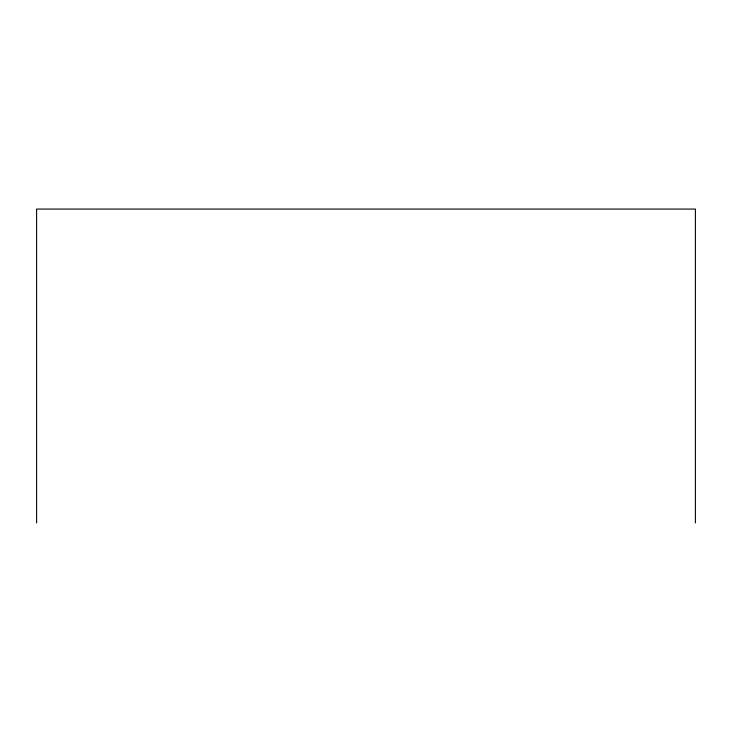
<?xml version="1.0" encoding="UTF-8"?>
<svg xmlns="http://www.w3.org/2000/svg" width="732" height="732" viewBox="0 0 732 732"><rect width="100%" height="100%" fill="white"/><g stroke="black" fill="none" stroke-linecap="round" stroke-linejoin="round"><path stroke-width="1.1" d="M695.4 522.932L695.4 209.068L36.6 209.068L36.6 522.932"/></g></svg>
